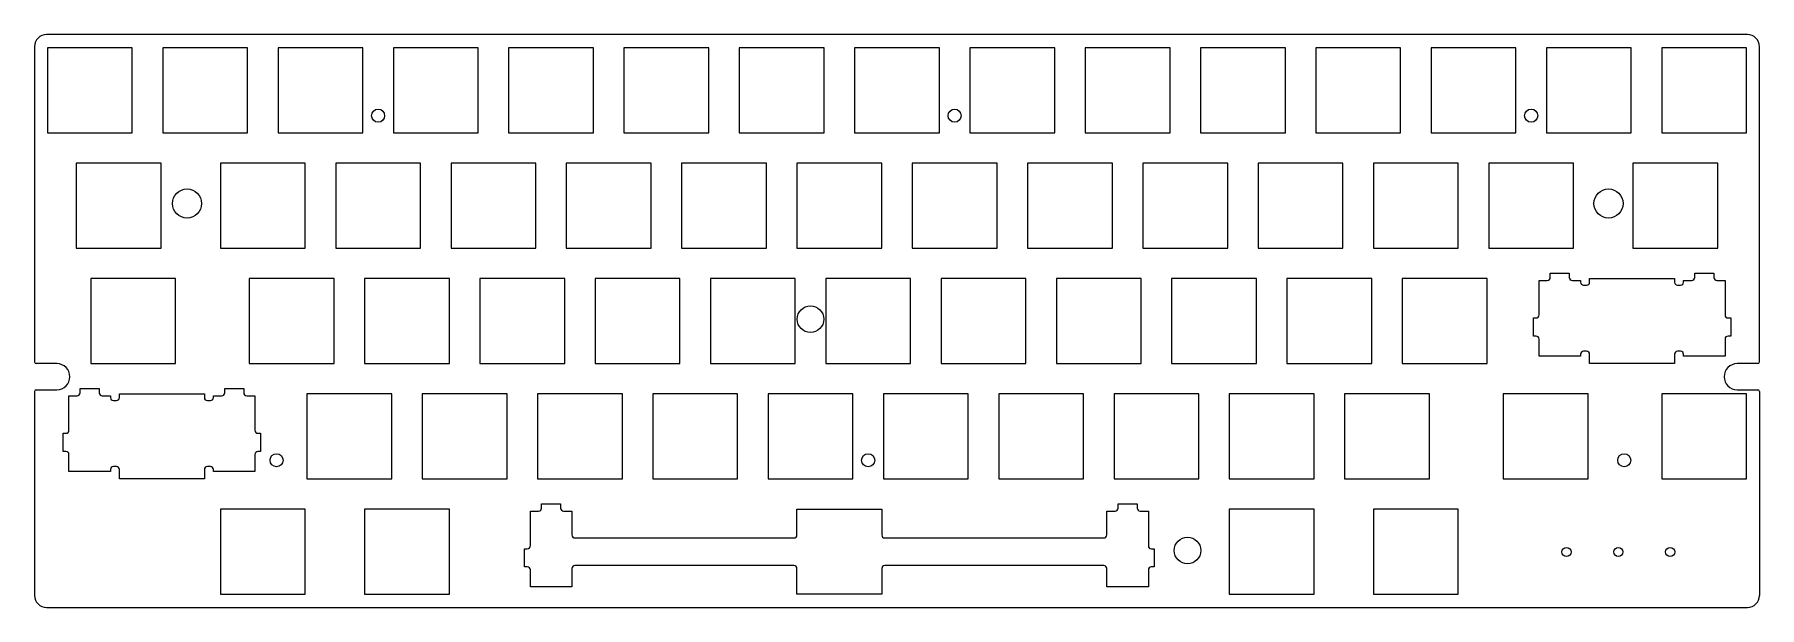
# Model space of a CAD drawing. Extents: x 70 to 355, y -195 to -100.
import ezdxf

# ---------------------------------------------------------------- set-up
doc = ezdxf.new("R2010")
doc.units = 0
doc.layers.add('BLACK', color=7, linetype='CONTINUOUS')

msp = doc.modelspace()

# ---------------------------------------------------------------- linework, layer by layer
at = {"layer": 'BLACK', "linetype": 'CONTINUOUS'}
for p, q in [((70, -102), (70, -154.05)), ((353, -100.01), (72, -100)), ((86.1604, -102.199), (72.1396, -102.199)), ((72.1396, -102.199), (72.1396, -116.22)), ((86.1604, -116.22), (86.1604, -102.199)), ((91.1896, -102.199), (91.1896, -116.22)), ((105.21, -102.199), (91.1896, -102.199)), ((105.21, -116.22), (105.21, -102.199)), ((110.24, -102.199), (110.24, -116.22)), ((124.26, -102.199), (110.24, -102.199)), ((124.26, -116.22), (124.26, -102.199)), ((129.29, -102.199), (129.29, -116.22)), ((143.31, -102.199), (129.29, -102.199)), ((143.31, -116.22), (143.31, -102.199)), ((148.34, -102.199), (148.34, -116.22)), ((162.36, -102.199), (148.34, -102.199)), ((162.36, -116.22), (162.36, -102.199)), ((181.41, -102.199), (167.39, -102.199)), ((167.39, -102.199), (167.39, -116.22)), ((181.41, -116.22), (181.41, -102.199)), ((200.46, -102.199), (186.44, -102.199)), ((186.44, -102.199), (186.44, -116.22)), ((200.46, -116.22), (200.46, -102.199)), ((205.49, -102.199), (205.49, -116.22)), ((219.51, -102.199), (205.49, -102.199)), ((219.51, -116.22), (219.51, -102.199)), ((238.56, -102.199), (224.54, -102.199)), ((224.54, -102.199), (224.54, -116.22)), ((238.56, -116.22), (238.56, -102.199)), ((257.61, -102.199), (243.59, -102.199)), ((243.59, -102.199), (243.59, -116.22)), ((257.61, -116.22), (257.61, -102.199)), ((276.66, -102.199), (262.64, -102.199)), ((262.64, -102.199), (262.64, -116.22)), ((276.66, -116.22), (276.66, -102.199)), ((281.69, -102.199), (281.69, -116.22)), ((295.71, -102.199), (281.69, -102.199)), ((295.71, -116.22), (295.71, -102.199)), ((300.74, -102.199), (300.74, -116.22)), ((314.76, -102.199), (300.74, -102.199)), ((314.76, -116.22), (314.76, -102.199)), ((333.81, -102.199), (319.79, -102.199)), ((319.79, -102.199), (319.79, -116.22)), ((333.81, -116.22), (333.81, -102.199)), ((338.84, -102.199), (338.84, -116.22)), ((352.86, -102.199), (338.84, -102.199)), ((352.86, -116.22), (352.86, -102.199)), ((355, -154.05), (355, -102.01)), ((72.1396, -116.22), (86.1604, -116.22)), ((91.1896, -116.22), (105.21, -116.22)), ((110.24, -116.22), (124.26, -116.22)), ((129.29, -116.22), (143.31, -116.22)), ((148.34, -116.22), (162.36, -116.22)), ((167.39, -116.22), (181.41, -116.22)), ((186.44, -116.22), (200.46, -116.22)), ((205.49, -116.22), (219.51, -116.22)), ((224.54, -116.22), (238.56, -116.22)), ((243.59, -116.22), (257.61, -116.22)), ((262.64, -116.22), (276.66, -116.22)), ((281.69, -116.22), (295.71, -116.22)), ((300.74, -116.22), (314.76, -116.22)), ((319.79, -116.22), (333.81, -116.22)), ((338.84, -116.22), (352.86, -116.22)), ((76.9021, -121.249), (76.9021, -135.27)), ((90.9229, -121.249), (76.9021, -121.249)), ((90.9229, -135.27), (90.9229, -121.249)), ((114.735, -121.249), (100.715, -121.249)), ((100.715, -121.249), (100.715, -135.27)), ((114.735, -135.27), (114.735, -121.249)), ((119.765, -121.249), (119.765, -135.27)), ((133.785, -121.249), (119.765, -121.249)), ((133.785, -135.27), (133.785, -121.249)), ((138.815, -121.249), (138.815, -135.27)), ((152.835, -121.249), (138.815, -121.249)), ((152.835, -135.27), (152.835, -121.249)), ((171.885, -121.249), (157.865, -121.249)), ((157.865, -121.249), (157.865, -135.27)), ((171.885, -135.27), (171.885, -121.249)), ((176.915, -121.249), (176.915, -135.27)), ((190.935, -121.249), (176.915, -121.249)), ((190.935, -135.27), (190.935, -121.249)), ((195.965, -121.249), (195.965, -135.27)), ((209.985, -121.249), (195.965, -121.249)), ((209.985, -135.27), (209.985, -121.249)), ((229.035, -121.249), (215.015, -121.249)), ((215.015, -121.249), (215.015, -135.27)), ((229.035, -135.27), (229.035, -121.249)), ((234.065, -121.249), (234.065, -135.27)), ((248.085, -121.249), (234.065, -121.249)), ((248.085, -135.27), (248.085, -121.249)), ((267.135, -121.249), (253.115, -121.249)), ((253.115, -121.249), (253.115, -135.27)), ((267.135, -135.27), (267.135, -121.249)), ((272.165, -121.249), (272.165, -135.27)), ((286.185, -121.249), (272.165, -121.249)), ((286.185, -135.27), (286.185, -121.249)), ((305.235, -121.249), (291.215, -121.249)), ((291.215, -121.249), (291.215, -135.27)), ((305.235, -135.27), (305.235, -121.249)), ((324.285, -121.249), (310.265, -121.249)), ((310.265, -121.249), (310.265, -135.27)), ((324.285, -135.27), (324.285, -121.249)), ((334.077, -121.249), (334.077, -135.27)), ((348.097, -121.249), (334.077, -121.249)), ((348.097, -135.27), (348.097, -121.249)), ((76.9021, -135.27), (90.9229, -135.27)), ((100.715, -135.27), (114.735, -135.27)), ((119.765, -135.27), (133.785, -135.27)), ((138.815, -135.27), (152.835, -135.27)), ((157.865, -135.27), (171.885, -135.27)), ((176.915, -135.27), (190.935, -135.27)), ((195.965, -135.27), (209.985, -135.27)), ((215.015, -135.27), (229.035, -135.27)), ((234.065, -135.27), (248.085, -135.27)), ((253.115, -135.27), (267.135, -135.27)), ((272.165, -135.27), (286.185, -135.27)), ((291.215, -135.27), (305.235, -135.27)), ((310.265, -135.27), (324.285, -135.27)), ((334.077, -135.27), (348.097, -135.27)), ((320.431, -139.385), (323.581, -139.385)), ((320.431, -140.104), (320.431, -139.385)), ((323.581, -139.385), (323.581, -140.104)), ((344.307, -140.104), (344.307, -139.385)), ((344.307, -139.385), (347.457, -139.385)), ((347.457, -139.385), (347.457, -140.104)), ((79.2834, -140.299), (79.2834, -154.32)), ((93.3042, -140.299), (79.2834, -140.299)), ((93.3042, -154.32), (93.3042, -140.299)), ((119.497, -140.299), (105.477, -140.299)), ((105.477, -140.299), (105.477, -154.32)), ((119.497, -154.32), (119.497, -140.299)), ((138.547, -140.299), (124.527, -140.299)), ((124.527, -140.299), (124.527, -154.32)), ((138.547, -154.32), (138.547, -140.299)), ((157.597, -140.299), (143.577, -140.299)), ((143.577, -140.299), (143.577, -154.32)), ((157.597, -154.32), (157.597, -140.299)), ((176.647, -140.299), (162.627, -140.299)), ((162.627, -140.299), (162.627, -154.32)), ((176.647, -154.32), (176.647, -140.299)), ((195.697, -140.299), (181.677, -140.299)), ((181.677, -140.299), (181.677, -154.32)), ((195.697, -154.32), (195.697, -140.299)), ((214.747, -140.299), (200.727, -140.299)), ((200.727, -140.299), (200.727, -154.32)), ((214.747, -154.32), (214.747, -140.299)), ((233.797, -140.299), (219.777, -140.299)), ((219.777, -140.299), (219.777, -154.32)), ((233.797, -154.32), (233.797, -140.299)), ((252.847, -140.299), (238.827, -140.299)), ((238.827, -140.299), (238.827, -154.32)), ((252.847, -154.32), (252.847, -140.299)), ((271.897, -140.299), (257.877, -140.299)), ((257.877, -140.299), (257.877, -154.32)), ((271.897, -154.32), (271.897, -140.299)), ((290.947, -140.299), (276.927, -140.299)), ((276.927, -140.299), (276.927, -154.32)), ((290.947, -154.32), (290.947, -140.299)), ((295.977, -140.299), (295.977, -154.32)), ((309.997, -140.299), (295.977, -140.299)), ((309.997, -154.32), (309.997, -140.299)), ((318.577, -140.604), (319.931, -140.604)), ((318.577, -146.302), (318.577, -140.604)), ((324.081, -140.604), (325.435, -140.604)), ((325.435, -140.604), (325.435, -140.892)), ((325.935, -141.392), (326.434, -141.392)), ((326.934, -140.299), (340.954, -140.299)), ((326.934, -140.892), (326.934, -140.299)), ((340.954, -140.299), (340.954, -140.892)), ((341.454, -141.392), (341.953, -141.392)), ((342.453, -140.892), (342.453, -140.604)), ((342.453, -140.604), (343.807, -140.604)), ((347.957, -140.604), (349.311, -140.604)), ((349.311, -140.604), (349.311, -146.302)), ((317.637, -146.802), (318.077, -146.802)), ((317.637, -149.799), (317.637, -146.802)), ((349.811, -146.802), (350.251, -146.802)), ((350.251, -146.802), (350.251, -149.799)), ((318.077, -149.799), (317.637, -149.799)), ((318.577, -153.101), (318.577, -150.299)), ((349.311, -150.299), (349.311, -153.101)), ((350.251, -149.799), (349.811, -149.799)), ((325.435, -153.101), (318.577, -153.101)), ((325.435, -152.788), (325.435, -153.101)), ((326.434, -152.288), (325.934, -152.288)), ((326.934, -154.32), (326.934, -152.788)), ((340.954, -152.788), (340.954, -154.32)), ((341.954, -152.288), (341.454, -152.288)), ((342.453, -153.101), (342.453, -152.788)), ((349.311, -153.101), (342.453, -153.101)), ((73.7, -154.35), (70.3, -154.35)), ((79.2834, -154.32), (93.3042, -154.32)), ((105.477, -154.32), (119.497, -154.32)), ((124.527, -154.32), (138.547, -154.32)), ((143.577, -154.32), (157.597, -154.32)), ((162.627, -154.32), (176.647, -154.32)), ((181.677, -154.32), (195.697, -154.32)), ((200.727, -154.32), (214.747, -154.32)), ((219.777, -154.32), (233.797, -154.32)), ((238.827, -154.32), (252.847, -154.32)), ((257.877, -154.32), (271.897, -154.32)), ((276.927, -154.32), (290.947, -154.32)), ((295.977, -154.32), (309.997, -154.32)), ((340.954, -154.32), (326.934, -154.32)), ((354.7, -154.35), (351.3, -154.35)), ((70, -158.95), (70, -192.61)), ((70.3, -158.65), (73.7, -158.65)), ((77.5434, -158.435), (80.693, -158.435)), ((77.5434, -159.154), (77.5434, -158.435)), ((80.693, -158.435), (80.693, -159.154)), ((84.0458, -159.349), (98.0666, -159.349)), ((84.0458, -159.942), (84.0458, -159.349)), ((98.0666, -159.349), (98.0666, -159.942)), ((101.419, -159.154), (101.419, -158.435)), ((101.419, -158.435), (104.569, -158.435)), ((104.569, -158.435), (104.569, -159.154)), ((115.003, -159.349), (115.003, -173.37)), ((129.023, -159.349), (115.003, -159.349)), ((129.023, -173.37), (129.023, -159.349)), ((148.073, -159.349), (134.053, -159.349)), ((134.053, -159.349), (134.053, -173.37)), ((148.073, -173.37), (148.073, -159.349)), ((167.123, -159.349), (153.103, -159.349)), ((153.103, -159.349), (153.103, -173.37)), ((167.123, -173.37), (167.123, -159.349)), ((186.173, -159.349), (172.153, -159.349)), ((172.153, -159.349), (172.153, -173.37)), ((186.173, -173.37), (186.173, -159.349)), ((205.223, -159.349), (191.203, -159.349)), ((191.203, -159.349), (191.203, -173.37)), ((205.223, -173.37), (205.223, -159.349)), ((210.253, -159.349), (210.253, -173.37)), ((224.273, -159.349), (210.253, -159.349)), ((224.273, -173.37), (224.273, -159.349)), ((243.323, -159.349), (229.303, -159.349)), ((229.303, -159.349), (229.303, -173.37)), ((243.323, -173.37), (243.323, -159.349)), ((262.373, -159.349), (248.353, -159.349)), ((248.353, -159.349), (248.353, -173.37)), ((262.373, -173.37), (262.373, -159.349)), ((281.423, -159.349), (267.403, -159.349)), ((267.403, -159.349), (267.403, -173.37)), ((281.423, -173.37), (281.423, -159.349)), ((286.453, -159.349), (286.453, -173.37)), ((300.473, -159.349), (286.453, -159.349)), ((300.473, -173.37), (300.473, -159.349)), ((326.666, -159.349), (312.646, -159.349)), ((312.646, -159.349), (312.646, -173.37)), ((326.666, -173.37), (326.666, -159.349)), ((352.86, -159.349), (338.84, -159.349)), ((338.84, -159.349), (338.84, -173.37)), ((351.3, -158.65), (354.7, -158.65)), ((352.86, -173.37), (352.86, -159.349)), ((355, -158.95), (355, -192.61)), ((75.6892, -159.654), (77.0434, -159.654)), ((75.6892, -165.352), (75.6892, -159.654)), ((81.193, -159.654), (82.5472, -159.654)), ((82.5472, -159.654), (82.5472, -159.942)), ((83.0472, -160.442), (83.5458, -160.442)), ((98.5659, -160.442), (99.0652, -160.442)), ((99.5652, -159.942), (99.5652, -159.654)), ((99.5652, -159.654), (100.919, -159.654)), ((105.069, -159.654), (106.423, -159.654)), ((106.423, -159.654), (106.423, -165.352)), ((74.7494, -165.852), (75.1892, -165.852)), ((74.7494, -168.849), (74.7494, -165.852)), ((106.923, -165.852), (107.363, -165.852)), ((107.363, -165.852), (107.363, -168.849)), ((75.1892, -168.849), (74.7494, -168.849)), ((75.6892, -172.151), (75.6892, -169.349)), ((106.423, -169.349), (106.423, -172.151)), ((107.363, -168.849), (106.923, -168.849)), ((82.5472, -172.151), (75.6892, -172.151)), ((82.5472, -171.838), (82.5472, -172.151)), ((83.5458, -171.338), (83.0465, -171.338)), ((84.0458, -173.37), (84.0458, -171.838)), ((98.0666, -173.37), (84.0458, -173.37)), ((98.0666, -171.838), (98.0666, -173.37)), ((99.0659, -171.338), (98.5666, -171.338)), ((99.5652, -172.151), (99.5652, -171.838)), ((106.423, -172.151), (99.5652, -172.151)), ((115.003, -173.37), (129.023, -173.37)), ((134.053, -173.37), (148.073, -173.37)), ((153.103, -173.37), (167.123, -173.37)), ((172.153, -173.37), (186.173, -173.37)), ((191.203, -173.37), (205.223, -173.37)), ((210.253, -173.37), (224.273, -173.37)), ((229.303, -173.37), (243.323, -173.37)), ((248.353, -173.37), (262.373, -173.37)), ((267.403, -173.37), (281.423, -173.37)), ((286.453, -173.37), (300.473, -173.37)), ((312.646, -173.37), (326.666, -173.37)), ((338.84, -173.37), (352.86, -173.37)), ((114.735, -178.399), (100.715, -178.399)), ((100.715, -178.399), (100.715, -192.42)), ((114.735, -192.42), (114.735, -178.399)), ((124.527, -178.399), (124.527, -192.42)), ((138.547, -178.399), (124.527, -178.399)), ((138.547, -192.42), (138.547, -178.399)), ((151.921, -178.704), (153.275, -178.704)), ((151.921, -184.402), (151.921, -178.704)), ((153.775, -178.204), (153.775, -177.485)), ((153.775, -177.485), (156.925, -177.485)), ((156.925, -177.485), (156.925, -178.204)), ((157.425, -178.704), (158.779, -178.704)), ((158.779, -178.704), (158.779, -182.624)), ((195.965, -178.399), (209.985, -178.399)), ((195.965, -182.624), (195.965, -178.399)), ((209.985, -178.399), (209.985, -182.624)), ((247.171, -182.624), (247.171, -178.704)), ((247.171, -178.704), (248.525, -178.704)), ((249.025, -177.485), (252.175, -177.485)), ((249.025, -178.204), (249.025, -177.485)), ((252.175, -177.485), (252.175, -178.204)), ((252.675, -178.704), (254.029, -178.704)), ((254.029, -178.704), (254.029, -184.402)), ((267.403, -178.399), (267.403, -192.42)), ((281.423, -178.399), (267.403, -178.399)), ((281.423, -192.42), (281.423, -178.399)), ((305.235, -178.399), (291.215, -178.399)), ((291.215, -178.399), (291.215, -192.42)), ((305.235, -192.42), (305.235, -178.399)), ((150.981, -187.899), (150.981, -184.902)), ((150.981, -184.902), (151.421, -184.902)), ((159.279, -183.124), (195.465, -183.124)), ((210.485, -183.124), (246.671, -183.124)), ((254.529, -184.902), (254.969, -184.902)), ((254.969, -184.902), (254.969, -187.899)), ((151.421, -187.899), (150.981, -187.899)), ((195.465, -187.696), (159.279, -187.696)), ((246.671, -187.696), (210.485, -187.696)), ((254.969, -187.899), (254.499, -187.9)), ((151.921, -191.201), (151.921, -188.399)), ((158.779, -188.196), (158.779, -191.201)), ((195.965, -192.42), (195.965, -188.196)), ((209.985, -188.196), (209.985, -192.42)), ((247.171, -191.201), (247.171, -188.196)), ((254.029, -188.399), (254.029, -191.201)), ((100.715, -192.42), (114.735, -192.42)), ((124.527, -192.42), (138.547, -192.42)), ((158.779, -191.201), (151.921, -191.201)), ((209.985, -192.42), (195.965, -192.42)), ((254.029, -191.201), (247.171, -191.201)), ((267.403, -192.42), (281.423, -192.42)), ((291.215, -192.42), (305.235, -192.42)), ((72, -194.61), (353, -194.61))]:
    msp.add_line(p, q, dxfattribs=at)
at = {"layer": 'BLACK'}
for centre, radius in [((126.775, -113.4), 1.077), ((222.025, -113.4), 1.077), ((317.275, -113.4), 1.077), ((95.2, -127.9), 2.4), ((330.05, -127.9), 2.4), ((198.2, -147), 2.2), ((110, -170.3), 1.077), ((207.738, -170.3), 1.077), ((332.65, -170.3), 1.077), ((260.5, -185.2), 2.2), ((323.111, -185.441), 0.75), ((331.677, -185.441), 0.75), ((340.243, -185.441), 0.75)]:
    msp.add_circle(centre, radius, dxfattribs=at)
for centre, radius, start, end in [((72, -102), 2, -270, -180), ((353, -102.01), 2, -0.000029, 90), ((319.931, -140.104), 0.5, -89.9999, -0.000115), ((324.081, -140.104), 0.5, -180, -90.0001), ((325.935, -140.892), 0.5, -180, -90.0001), ((326.434, -140.892), 0.5, -89.9999, -0.000115), ((341.454, -140.892), 0.5, -180, -90.0802), ((341.953, -140.892), 0.5, -89.9999, -0.000115), ((343.807, -140.104), 0.5, -89.9999, -0.000115), ((347.957, -140.104), 0.5, -180, -90.0001), ((318.077, -146.302), 0.5, -89.9999, -0.000115), ((349.811, -146.302), 0.5, -180, -90.0001), ((318.077, -150.299), 0.5, 0.000115, 89.9999), ((349.811, -150.299), 0.5, 90.0001, 180), ((325.935, -152.788), 0.5, 90.0802, 180), ((326.434, -152.788), 0.5, 0.000115, 89.9999), ((341.454, -152.788), 0.5, 90.0001, 180), ((341.953, -152.788), 0.5, 0, 89.9198), ((70.3, -154.05), 0.3, -180, -90), ((73.7, -156.5), 2.15, -90, 90), ((351.3, -156.5), 2.15, -270, -90), ((354.7, -154.05), 0.3, -90, 0), ((70.3, -158.95), 0.3, 90, 180), ((77.0434, -159.154), 0.5, -89.9999, -0.000115), ((81.193, -159.154), 0.5, -180, -90.0001), ((100.919, -159.154), 0.5, -89.9999, -0.000115), ((105.069, -159.154), 0.5, -180, -90.0001), ((354.7, -158.95), 0.3, 0, 90), ((83.0472, -159.942), 0.5, -180, -90.0001), ((83.5458, -159.942), 0.5, -89.9999, -0.000115), ((98.5666, -159.942), 0.5, -180, -90.0802), ((99.0652, -159.942), 0.5, -89.9999, -0.000115), ((75.1892, -165.352), 0.5, -89.9999, -0.000115), ((106.923, -165.352), 0.5, -180, -90.0001), ((75.1892, -169.349), 0.5, 0.000115, 89.9999), ((106.923, -169.349), 0.5, 90.0001, 180), ((83.0472, -171.838), 0.5, 90.0802, 180), ((83.5458, -171.838), 0.5, 0.000115, 89.9999), ((98.5666, -171.838), 0.5, 90.0001, 180), ((99.0652, -171.838), 0.5, 0, 89.9198), ((153.275, -178.204), 0.5, -89.9999, -0.000115), ((157.425, -178.204), 0.5, -180, -90.0001), ((248.525, -178.204), 0.5, -89.9999, -0.000115), ((252.675, -178.204), 0.5, -180, -90.0001), ((151.421, -184.402), 0.5, -89.9999, -0.000115), ((159.279, -182.624), 0.5, -180, -90.0001), ((195.465, -182.624), 0.5, -89.9999, -0.000115), ((210.485, -182.624), 0.5, -180, -90.0001), ((246.671, -182.624), 0.5, -89.9999, -0.000115), ((254.529, -184.402), 0.5, -180, -90.0001), ((151.421, -188.399), 0.5, 0.000115, 89.9999), ((159.279, -188.196), 0.5, 90.0001, 180), ((195.465, -188.196), 0.5, 0.000115, 89.9999), ((210.485, -188.196), 0.5, 90.0001, 180), ((246.671, -188.196), 0.5, 0.000115, 89.9999), ((254.529, -188.399), 0.5, 93.4451, 180), ((72, -192.61), 2, -180, -90), ((353, -192.61), 2, -90, 0.000029)]:
    msp.add_arc(centre, radius, start, end, dxfattribs=at)

doc.saveas('drawing.dxf')
